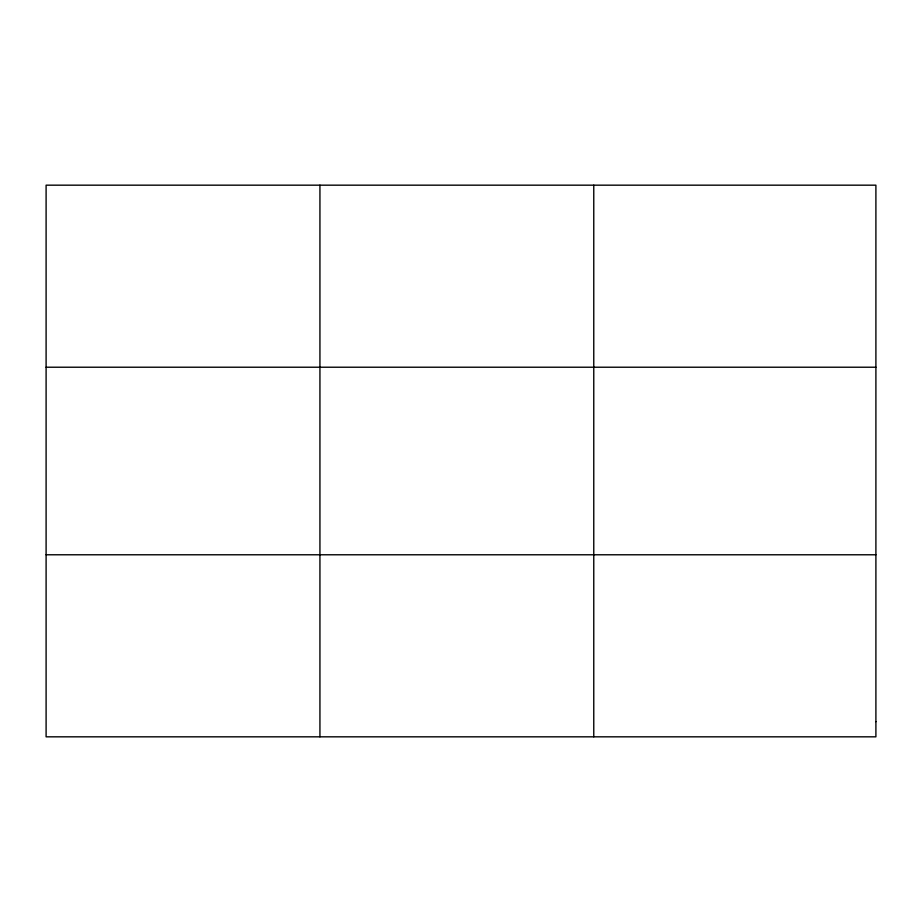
<?xml version="1.0" encoding="UTF-8"?>
<svg xmlns="http://www.w3.org/2000/svg" width="922" height="922" viewBox="0 0 922 922"><rect width="100%" height="100%" fill="white"/><g stroke="black" fill="none" stroke-linecap="round" stroke-linejoin="round"><path stroke-width="1.38" d="M319.934 185.172L319.934 736.828M593.768 185.172L593.768 736.828M46.1 367.221L875.9 367.221M46.1 554.779L875.9 554.779M875.9 721.649L875.9 736.828L46.1 736.828L46.1 185.172L875.9 185.172L875.9 721.649"/></g></svg>
